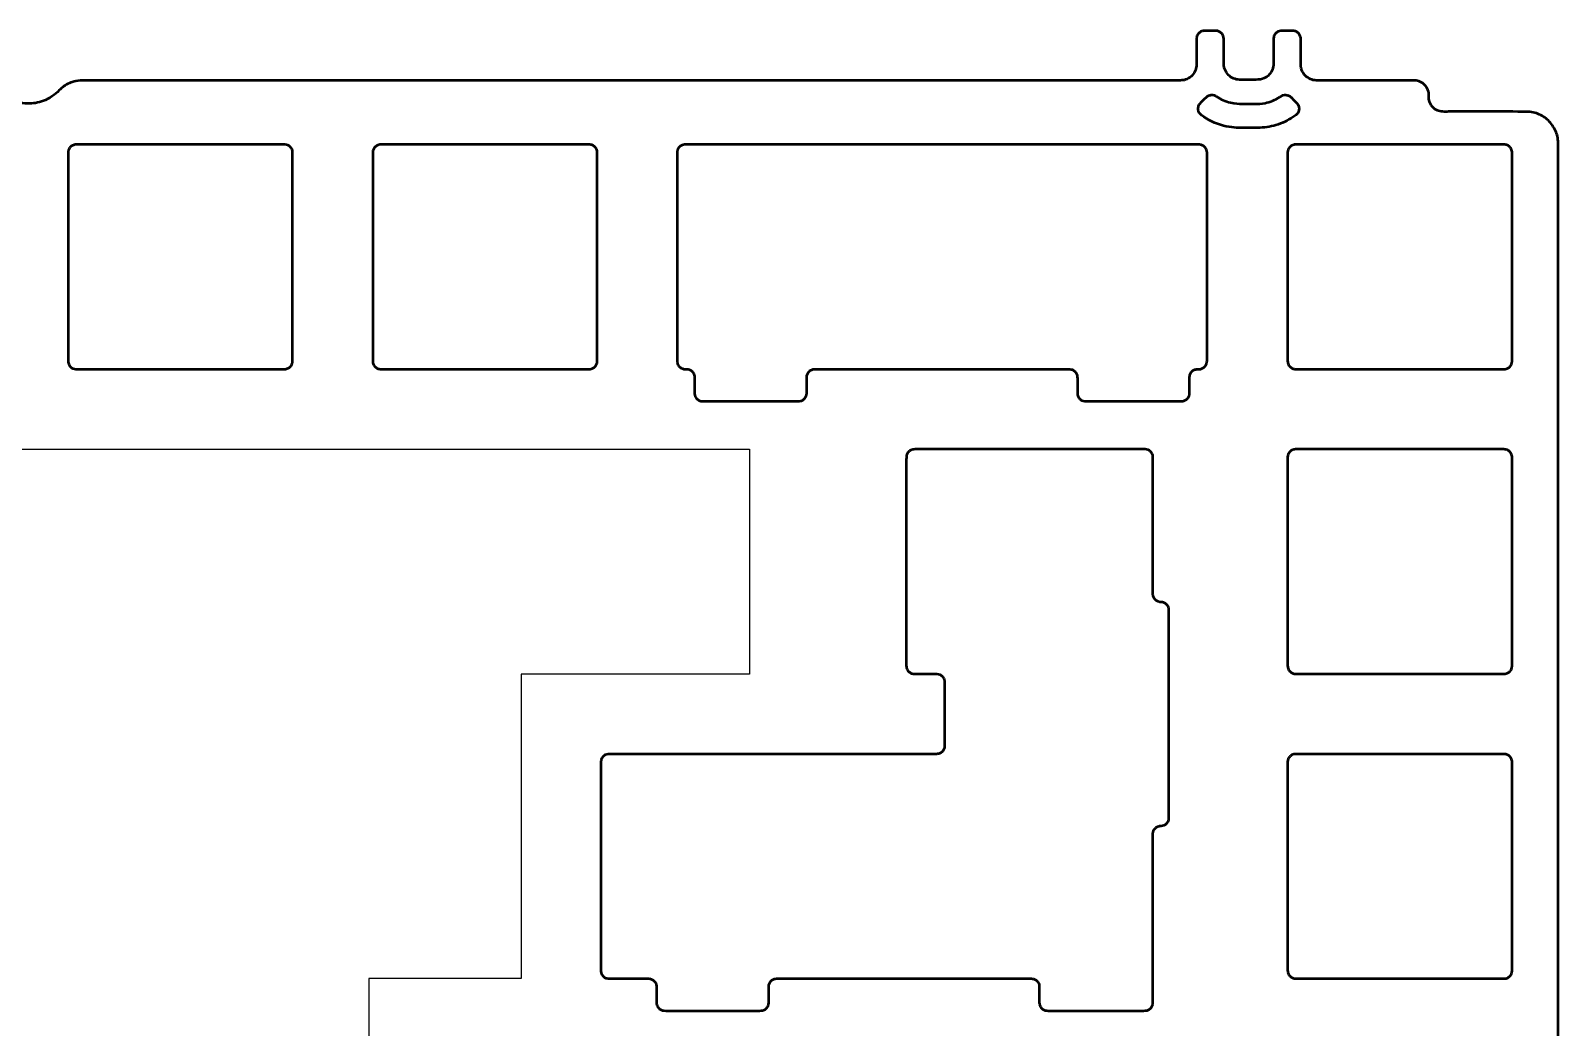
# Model space of a CAD drawing. Header units: millimetres. Extents: x 71 to 376, y 132 to 237.
# Drawn here: x 280.2 to 375.5, y 174.6 to 236.7 of the extents above; entities that cross this region are included whole.
import ezdxf

# ---------------------------------------------------------------- set-up
doc = ezdxf.new("R2010")
doc.units = ezdxf.units.MM
doc.header["$LTSCALE"] = 0.75
doc.linetypes.add('HIDDEN2', pattern=[4.7625, 3.175, -1.5875])
doc.layers.add('Hidden', color=7, linetype='HIDDEN2', lineweight=25)
doc.layers.add('Visible', color=7, linetype='Continuous', lineweight=50)

msp = doc.modelspace()

# ---------------------------------------------------------------- linework, layer by layer
for p, q in [((102.069, 210.619), (325.071, 210.619)), ((325.071, 210.619), (325.071, 196.591)), ((325.071, 196.591), (310.813, 196.591)), ((310.813, 196.591), (310.814, 177.619)), ((310.814, 177.619), (301.318, 177.619)), ((301.318, 177.619), (301.318, 158.612))]:
    msp.add_line(p, q)
at = {"layer": 'Hidden'}
msp.add_rational_spline([(353.595, 229.119), (353.595, 222.619), (353.595, 216.119), (353.595, 215.619), (353.095, 215.619), (353.052, 215.619), (353.008, 215.619), (352.508, 215.619), (352.508, 215.119), (352.508, 214.619), (352.508, 214.119), (352.508, 213.619), (352.008, 213.619), (349.008, 213.619), (346.008, 213.619), (345.508, 213.619), (345.508, 214.119), (345.508, 214.619), (345.508, 215.119), (345.508, 215.619), (345.008, 215.619), (337.07, 215.619), (329.132, 215.619), (328.632, 215.619), (328.632, 215.119), (328.632, 214.619), (328.632, 214.119), (328.632, 213.619), (328.132, 213.619), (325.132, 213.619), (322.132, 213.619), (321.632, 213.619), (321.632, 214.119), (321.632, 214.619), (321.632, 215.119), (321.632, 215.619), (321.132, 215.619)], [1, 1, 1, 0.707106781187, 1, 1, 1, 0.707106781186, 1, 1, 1, 0.707106781187, 1, 1, 1, 0.707106781186, 1, 1, 1, 0.707106781186, 1, 1, 1, 0.707106781187, 1, 1, 1, 0.707106781187, 1, 1, 1, 0.707106781186, 1, 1, 1, 0.707106781186, 1], degree=2, knots=[-17487.366454, -17487.366454, -17487.366454, -17474.366454, -17474.366454, -17473.581056, -17473.581056, -17473.494056, -17473.494056, -17472.708658, -17472.708658, -17471.708658, -17471.708658, -17470.92326, -17470.92326, -17464.92326, -17464.92326, -17464.137862, -17464.137862, -17463.137862, -17463.137862, -17462.352464, -17462.352464, -17446.476464, -17446.476464, -17445.691065, -17445.691065, -17444.691065, -17444.691065, -17443.905667, -17443.905667, -17437.905667, -17437.905667, -17437.120269, -17437.120269, -17436.120269, -17436.120269, -17435.334871, -17435.334871, -17435.334871], dxfattribs=at)
at = {"layer": 'Visible'}
for points, knots in [([(91.615, 234.663), (91.615, 234.372), (91.454, 234.022), (91.174, 233.833), (91, 233.716), (90.796, 233.663), (90.602, 233.663), (90.248, 233.663), (89.882, 233.663), (89.532, 233.663), (89.225, 233.663), (88.874, 233.824), (88.686, 234.104), (88.569, 234.278), (88.515, 234.482), (88.515, 234.677), (88.515, 235.179), (88.515, 235.696), (88.515, 236.199), (88.515, 236.375), (88.409, 236.573), (88.243, 236.658), (88.169, 236.696), (88.088, 236.713), (88.009, 236.713), (87.782, 236.713), (87.548, 236.713), (87.317, 236.713), (87.188, 236.713), (87.052, 236.656), (86.962, 236.566), (86.871, 236.476), (86.815, 236.34), (86.815, 236.21), (86.815, 235.681), (86.815, 235.15), (86.815, 234.639), (86.815, 234.328), (86.654, 233.978), (86.374, 233.79), (86.2, 233.672), (85.996, 233.619), (85.797, 233.619), (83.771, 233.619), (81.727, 233.619), (79.709, 233.619), (79.417, 233.619), (79.096, 233.468), (78.928, 233.209), (78.828, 233.055), (78.783, 232.877), (78.783, 232.715), (78.783, 232.669), (78.783, 232.62), (78.783, 232.575), (78.783, 232.305), (78.632, 231.984), (78.373, 231.816), (78.219, 231.716), (78.041, 231.671), (77.867, 231.671), (76.169, 231.671), (74.455, 231.671), (72.783, 231.671), (72.242, 231.671), (71.651, 231.446), (71.258, 231.012), (70.91, 230.627), (70.742, 230.113), (70.742, 229.622), (70.742, 199.665), (70.742, 169.659), (70.742, 139.707), (70.742, 139.153), (70.966, 138.562), (71.4, 138.17), (71.785, 137.822), (72.299, 137.653), (72.78, 137.653), (74.455, 137.653), (76.169, 137.653), (77.858, 137.653), (78.149, 137.653), (78.47, 137.502), (78.638, 137.243), (78.738, 137.089), (78.783, 136.911), (78.783, 136.748), (78.783, 136.675), (78.783, 136.597), (78.783, 136.525), (78.783, 136.253), (78.934, 135.932), (79.193, 135.764), (79.347, 135.664), (79.525, 135.619), (79.699, 135.619), (81.727, 135.619), (83.771, 135.619), (85.787, 135.619), (86.106, 135.619), (86.456, 135.458), (86.644, 135.178), (86.762, 135.004), (86.815, 134.8), (86.815, 134.604), (86.815, 134), (86.815, 133.382), (86.815, 132.777), (86.815, 132.601), (86.922, 132.403), (87.087, 132.318), (87.162, 132.28), (87.242, 132.263), (87.321, 132.263), (87.548, 132.263), (87.782, 132.263), (88.005, 132.263), (88.178, 132.263), (88.375, 132.37), (88.46, 132.535), (88.498, 132.61), (88.515, 132.69), (88.515, 132.77), (88.515, 133.28), (88.515, 133.796), (88.515, 134.293), (88.515, 134.604), (88.677, 134.954), (88.956, 135.142), (89.13, 135.26), (89.334, 135.313), (89.528, 135.313), (89.882, 135.313), (90.248, 135.313), (90.598, 135.313), (90.906, 135.313), (91.256, 135.152), (91.444, 134.872), (91.562, 134.698), (91.615, 134.494), (91.615, 134.299), (91.615, 133.796), (91.615, 133.28), (91.615, 132.776), (91.615, 132.601), (91.722, 132.403), (91.887, 132.318), (91.962, 132.28), (92.042, 132.263), (92.121, 132.263), (92.349, 132.263), (92.582, 132.263), (92.805, 132.263), (92.978, 132.263), (93.175, 132.37), (93.26, 132.535), (93.298, 132.61), (93.315, 132.69), (93.315, 132.77), (93.315, 133.382), (93.315, 134), (93.315, 134.598), (93.315, 134.91), (93.477, 135.26), (93.756, 135.448), (93.93, 135.565), (94.134, 135.619), (94.335, 135.619), (117.538, 135.619), (140.762, 135.619), (163.97, 135.619), (164.485, 135.619), (165.021, 135.835), (165.384, 136.189), (165.417, 136.222), (165.45, 136.256), (165.499, 136.311), (165.899, 136.762), (166.551, 137.087), (167.188, 137.132), (167.247, 137.136), (167.306, 137.138), (167.365, 137.138), (167.995, 137.138), (168.671, 136.866), (169.127, 136.419), (169.17, 136.378), (169.211, 136.335), (169.235, 136.307), (169.581, 135.917), (170.099, 135.66), (170.605, 135.624), (170.652, 135.621), (170.698, 135.619), (170.746, 135.619), (172.002, 135.619), (173.258, 135.619), (174.49, 135.619), (174.806, 135.619), (175.156, 135.458), (175.344, 135.178), (175.462, 135.004), (175.515, 134.8), (175.515, 134.604), (175.515, 134), (175.515, 133.382), (175.515, 132.777), (175.515, 132.601), (175.622, 132.403), (175.787, 132.318), (175.862, 132.28), (175.942, 132.263), (176.021, 132.263), (176.249, 132.263), (176.482, 132.263), (176.705, 132.263), (176.878, 132.263), (177.075, 132.37), (177.16, 132.535), (177.198, 132.61), (177.215, 132.69), (177.215, 132.77), (177.215, 133.28), (177.215, 133.796), (177.215, 134.293), (177.215, 134.604), (177.377, 134.954), (177.656, 135.142), (177.83, 135.26), (178.034, 135.313), (178.228, 135.313), (178.582, 135.313), (178.949, 135.313), (179.298, 135.313), (179.606, 135.313), (179.956, 135.152), (180.144, 134.872), (180.262, 134.698), (180.315, 134.494), (180.315, 134.299), (180.315, 133.796), (180.315, 133.28), (180.315, 132.776), (180.315, 132.601), (180.422, 132.403), (180.587, 132.318), (180.662, 132.28), (180.742, 132.263), (180.821, 132.263), (181.049, 132.263), (181.282, 132.263), (181.505, 132.263), (181.678, 132.263), (181.875, 132.37), (181.96, 132.535), (181.998, 132.61), (182.015, 132.69), (182.015, 132.77), (182.015, 133.382), (182.015, 134), (182.015, 134.598), (182.015, 134.91), (182.177, 135.26), (182.456, 135.448), (182.63, 135.565), (182.834, 135.619), (183.035, 135.619), (214.753, 135.619), (246.49, 135.619), (278.196, 135.619), (278.518, 135.619), (278.869, 135.458), (279.057, 135.178), (279.174, 135.004), (279.228, 134.8), (279.228, 134.604), (279.228, 134), (279.228, 133.382), (279.228, 132.777), (279.228, 132.601), (279.334, 132.403), (279.5, 132.318), (279.574, 132.28), (279.655, 132.263), (279.734, 132.263), (279.961, 132.263), (280.195, 132.263), (280.418, 132.263), (280.59, 132.263), (280.788, 132.37), (280.873, 132.535), (280.911, 132.61), (280.928, 132.69), (280.928, 132.77), (280.928, 133.28), (280.928, 133.796), (280.928, 134.293), (280.928, 134.604), (281.089, 134.954), (281.369, 135.142), (281.543, 135.26), (281.747, 135.313), (281.941, 135.313), (282.295, 135.313), (282.661, 135.313), (283.011, 135.313), (283.318, 135.313), (283.669, 135.152), (283.857, 134.872), (283.974, 134.698), (284.028, 134.494), (284.028, 134.299), (284.028, 133.796), (284.028, 133.28), (284.028, 132.776), (284.028, 132.601), (284.134, 132.403), (284.3, 132.318), (284.374, 132.28), (284.455, 132.263), (284.534, 132.263), (284.761, 132.263), (284.995, 132.263), (285.218, 132.263), (285.39, 132.263), (285.588, 132.37), (285.673, 132.535), (285.711, 132.61), (285.728, 132.69), (285.728, 132.77), (285.728, 133.382), (285.728, 134), (285.728, 134.598), (285.728, 134.91), (285.889, 135.26), (286.169, 135.448), (286.337, 135.562), (286.534, 135.615), (286.728, 135.619)], [481.217905, 481.217905, 481.217905, 481.217905, 482.18619, 482.18619, 482.18619, 482.788701, 482.788701, 482.788701, 483.888701, 483.888701, 483.888701, 484.856987, 484.856987, 484.856987, 485.459498, 485.459498, 485.459498, 487.009505, 487.009505, 487.009505, 487.551354, 487.551354, 487.551354, 487.794904, 487.794904, 487.794904, 488.494903, 488.494903, 488.494903, 488.887602, 488.887602, 488.887602, 489.280302, 489.280302, 489.280302, 490.874894, 490.874894, 490.874894, 491.843179, 491.843179, 491.843179, 492.445692, 492.445692, 492.445692, 498.577952, 498.577952, 498.577952, 499.464149, 499.464149, 499.464149, 499.991669, 499.991669, 499.991669, 500.140116, 500.140116, 500.140116, 501.026314, 501.026314, 501.026314, 501.553833, 501.553833, 501.553833, 506.695213, 506.695213, 506.695213, 508.361295, 508.361295, 508.361295, 509.836806, 509.836806, 509.836806, 599.854213, 599.854213, 599.854213, 601.520294, 601.520294, 601.520294, 602.995805, 602.995805, 602.995805, 608.137186, 608.137186, 608.137186, 609.023384, 609.023384, 609.023384, 609.550903, 609.550903, 609.550903, 609.785048, 609.785048, 609.785048, 610.671246, 610.671246, 610.671246, 611.198765, 611.198765, 611.198765, 617.331027, 617.331027, 617.331027, 618.299313, 618.299313, 618.299313, 618.901824, 618.901824, 618.901824, 620.757645, 620.757645, 620.757645, 621.299494, 621.299494, 621.299494, 621.543043, 621.543043, 621.543043, 622.243043, 622.243043, 622.243043, 622.784893, 622.784893, 622.784893, 623.028441, 623.028441, 623.028441, 624.578433, 624.578433, 624.578433, 625.546719, 625.546719, 625.546719, 626.14923, 626.14923, 626.14923, 627.24923, 627.24923, 627.24923, 628.217515, 628.217515, 628.217515, 628.820026, 628.820026, 628.820026, 630.370018, 630.370018, 630.370018, 630.911868, 630.911868, 630.911868, 631.155416, 631.155416, 631.155416, 631.855416, 631.855416, 631.855416, 632.397266, 632.397266, 632.397266, 632.640814, 632.640814, 632.640814, 634.496637, 634.496637, 634.496637, 635.464922, 635.464922, 635.464922, 636.067433, 636.067433, 636.067433, 705.737378, 705.737378, 705.737378, 707.28292, 707.28292, 707.28292, 707.426802, 707.426802, 707.426802, 708.601413, 708.601413, 708.601413, 708.710764, 708.710764, 708.710764, 709.885375, 709.885375, 709.885375, 709.994726, 709.994726, 709.994726, 711.540268, 711.540268, 711.540268, 711.684149, 711.684149, 711.684149, 715.454275, 715.454275, 715.454275, 716.42256, 716.42256, 716.42256, 717.025071, 717.025071, 717.025071, 718.880892, 718.880892, 718.880892, 719.422742, 719.422742, 719.422742, 719.666291, 719.666291, 719.666291, 720.366291, 720.366291, 720.366291, 720.90814, 720.90814, 720.90814, 721.151689, 721.151689, 721.151689, 722.701681, 722.701681, 722.701681, 723.669966, 723.669966, 723.669966, 724.272477, 724.272477, 724.272477, 725.372477, 725.372477, 725.372477, 726.340763, 726.340763, 726.340763, 726.943273, 726.943273, 726.943273, 728.493266, 728.493266, 728.493266, 729.035115, 729.035115, 729.035115, 729.278664, 729.278664, 729.278664, 729.978664, 729.978664, 729.978664, 730.520513, 730.520513, 730.520513, 730.764062, 730.764062, 730.764062, 732.619884, 732.619884, 732.619884, 733.58817, 733.58817, 733.58817, 734.190681, 734.190681, 734.190681, 829.403395, 829.403395, 829.403395, 830.37168, 830.37168, 830.37168, 830.974191, 830.974191, 830.974191, 832.830012, 832.830012, 832.830012, 833.371862, 833.371862, 833.371862, 833.615411, 833.615411, 833.615411, 834.315411, 834.315411, 834.315411, 834.85726, 834.85726, 834.85726, 835.100809, 835.100809, 835.100809, 836.650801, 836.650801, 836.650801, 837.619086, 837.619086, 837.619086, 838.221597, 838.221597, 838.221597, 839.321597, 839.321597, 839.321597, 840.289883, 840.289883, 840.289883, 840.892393, 840.892393, 840.892393, 842.442386, 842.442386, 842.442386, 842.984235, 842.984235, 842.984235, 843.227784, 843.227784, 843.227784, 843.927784, 843.927784, 843.927784, 844.469633, 844.469633, 844.469633, 844.713182, 844.713182, 844.713182, 846.569004, 846.569004, 846.569004, 847.537294, 847.537294, 847.537294, 848.120256, 848.120256, 848.120256, 848.120256]), ([(354.641, 132.763), (354.641, 133.212), (354.641, 133.66), (354.641, 134.336), (354.641, 134.406), (354.681, 134.622), (354.728, 134.74), (354.865, 134.957), (354.956, 135.053), (355.17, 135.205), (355.292, 135.26), (355.53, 135.313), (355.614, 135.313), (356.506, 135.313), (356.646, 135.318), (356.91, 135.306), (357.032, 135.278), (357.264, 135.175), (357.37, 135.101), (357.552, 134.913), (357.624, 134.801), (357.755, 134.467), (357.741, 134.439), (357.741, 132.871), (357.738, 132.801), (357.746, 132.67), (357.761, 132.609), (357.814, 132.494), (357.853, 132.442), (357.948, 132.352), (358.005, 132.317), (358.151, 132.263), (358.221, 132.263), (358.494, 132.263), (358.676, 132.263), (358.954, 132.263), (358.996, 132.263), (359.112, 132.289), (359.17, 132.314), (359.277, 132.387), (359.323, 132.434), (359.395, 132.544), (359.42, 132.606), (359.441, 132.717), (359.441, 132.752), (359.441, 133.438), (359.441, 133.906), (359.441, 134.638), (359.441, 134.695), (359.471, 134.894), (359.513, 135.013), (359.642, 135.234), (359.729, 135.333), (359.937, 135.493), (360.057, 135.552), (360.311, 135.619), (360.41, 135.619), (361.239, 135.619), (361.461, 135.619), (363.27, 135.619), (364.857, 135.619), (366.558, 135.619), (366.657, 135.619), (366.89, 135.687), (366.993, 135.74), (367.176, 135.884), (367.255, 135.975), (367.371, 136.182), (367.408, 136.297), (367.437, 136.544), (367.425, 136.684), (367.433, 136.897), (367.457, 137.007), (367.547, 137.216), (367.613, 137.313), (367.781, 137.478), (367.881, 137.544), (368.154, 137.653), (368.289, 137.653), (368.828, 137.653), (369.253, 137.653), (370.799, 137.653), (371.919, 137.653), (373.542, 137.653), (373.666, 137.653), (374.076, 137.721), (374.314, 137.808), (374.753, 138.072), (374.949, 138.248), (375.263, 138.669), (375.377, 138.911), (375.513, 139.454), (375.502, 139.482), (375.502, 141.72), (375.502, 142.31), (375.502, 146.649), (375.502, 150.399), (375.502, 159.149), (375.502, 164.149), (375.502, 189.148), (375.502, 209.148), (375.502, 229.705), (375.502, 229.809), (375.448, 230.194), (375.367, 230.433), (375.117, 230.878), (374.946, 231.078), (374.534, 231.404), (374.296, 231.525), (373.777, 231.671), (373.566, 231.671), (371.34, 231.671), (370.001, 231.671), (368.537, 231.671), (368.411, 231.666), (368.173, 231.677), (368.064, 231.703), (367.856, 231.796), (367.76, 231.863), (367.597, 232.032), (367.532, 232.134), (367.428, 232.402), (367.428, 232.533), (367.428, 232.756), (367.428, 232.886), (367.327, 233.15), (367.265, 233.248), (367.104, 233.42), (367.006, 233.491), (366.788, 233.589), (366.671, 233.615), (366.318, 233.625), (366.084, 233.619), (365.609, 233.619), (365.368, 233.619), (363.695, 233.619), (362.263, 233.619), (360.689, 233.619), (360.548, 233.615), (360.283, 233.624), (360.161, 233.651), (359.929, 233.75), (359.822, 233.823), (359.638, 234.009), (359.564, 234.12), (359.441, 234.424), (359.441, 234.576), (359.441, 235.301), (359.441, 235.75), (359.441, 236.233), (359.441, 236.3), (359.39, 236.442), (359.357, 236.498), (359.27, 236.595), (359.216, 236.635), (359.096, 236.692), (359.032, 236.709), (358.781, 236.721), (358.597, 236.713), (358.343, 236.713), (358.274, 236.716), (358.143, 236.707), (358.082, 236.691), (357.968, 236.636), (357.915, 236.598), (357.827, 236.501), (357.793, 236.444), (357.741, 236.3), (357.741, 236.232), (357.741, 235.736), (357.741, 235.36), (357.741, 234.652), (357.741, 234.618), (357.726, 234.45), (357.692, 234.329), (357.579, 234.101), (357.499, 233.998), (357.302, 233.825), (357.187, 233.758), (356.905, 233.663), (356.779, 233.663), (355.902, 233.663), (355.76, 233.66), (355.494, 233.666), (355.372, 233.692), (355.139, 233.788), (355.031, 233.86), (354.844, 234.044), (354.769, 234.156), (354.641, 234.463), (354.641, 234.619), (354.641, 235.221), (354.641, 235.612), (354.641, 236.076), (354.642, 236.147), (354.64, 236.281), (354.628, 236.342), (354.581, 236.459), (354.546, 236.513), (354.455, 236.608), (354.399, 236.646), (354.277, 236.698), (354.212, 236.712), (353.948, 236.715), (353.751, 236.713), (353.431, 236.713), (353.4, 236.713), (353.295, 236.695), (353.233, 236.672), (353.123, 236.604), (353.075, 236.559), (352.999, 236.455), (352.971, 236.395), (352.941, 236.273), (352.941, 236.227), (352.941, 235.633), (352.941, 235.231), (352.941, 234.597), (352.941, 234.528), (352.902, 234.315), (352.856, 234.197), (352.72, 233.979), (352.63, 233.883), (352.417, 233.729), (352.295, 233.674), (352.055, 233.619), (351.968, 233.619), (350.417, 233.619), (349.587, 233.619), (347.045, 233.619), (345.332, 233.619), (325.349, 233.619), (307.078, 233.619), (287.603, 233.619), (286.399, 233.619), (284.835, 233.619), (284.477, 233.619), (283.38, 233.619), (283.131, 233.619), (282.578, 233.435), (282.351, 233.306), (281.928, 232.944), (281.721, 232.679), (280.956, 232.298), (280.618, 232.205), (279.922, 232.153), (279.57, 232.195), (278.906, 232.413), (278.6, 232.584), (278.112, 232.999), (278.02, 233.14), (277.544, 233.445), (277.298, 233.541), (276.865, 233.619), (276.73, 233.619), (275.188, 233.619), (274.107, 233.619), (272.76, 233.619), (272.494, 233.619), (271.695, 233.619), (271.588, 233.619), (271.325, 233.694), (271.207, 233.755), (271.002, 233.919), (270.917, 234.019), (270.793, 234.242), (270.753, 234.362), (270.728, 234.552), (270.728, 234.603), (270.728, 235.321), (270.728, 235.756), (270.728, 236.232), (270.728, 236.296), (270.679, 236.437), (270.646, 236.495), (270.559, 236.593), (270.507, 236.633), (270.393, 236.689), (270.333, 236.706), (270.249, 236.713), (270.233, 236.713), (269.955, 236.713), (269.845, 236.713), (269.508, 236.713), (269.44, 236.713), (269.296, 236.661), (269.239, 236.626), (269.142, 236.538), (269.104, 236.485), (269.049, 236.37), (269.033, 236.31), (269.024, 236.179), (269.028, 236.11), (269.028, 235.784), (269.028, 235.527), (269.028, 235.018), (269.054, 234.763), (268.997, 234.383), (268.952, 234.258), (268.815, 234.032), (268.725, 233.934), (268.517, 233.781), (268.401, 233.726), (268.155, 233.663), (268.058, 233.663), (267.616, 233.663), (267.332, 233.663), (266.89, 233.663), (266.762, 233.663), (266.48, 233.759), (266.365, 233.826), (266.169, 233.999), (266.089, 234.103), (265.976, 234.33), (265.943, 234.452), (265.928, 234.619), (265.928, 234.652), (265.928, 235.362), (265.928, 235.737), (265.928, 236.223), (265.928, 236.253), (265.911, 236.358), (265.887, 236.42), (265.818, 236.532), (265.772, 236.581), (265.668, 236.656), (265.61, 236.683), (265.489, 236.713), (265.442, 236.713), (264.708, 236.713), (264.64, 236.713), (264.497, 236.661), (264.441, 236.627), (264.344, 236.54), (264.304, 236.487), (264.248, 236.369), (264.232, 236.305), (264.225, 236.175), (264.228, 236.11), (264.228, 235.8), (264.228, 235.555), (264.228, 235.062), (264.24, 234.812), (264.219, 234.431), (264.186, 234.302), (264.07, 234.064), (263.989, 233.957), (263.793, 233.784), (263.682, 233.719), (263.4, 233.619), (263.267, 233.619), (247.8, 233.619), (232.403, 233.619), (209.911, 233.619), (202.815, 233.619), (193.276, 233.619), (190.833, 233.619), (187.244, 233.619), (186.098, 233.619), (184.334, 233.619), (183.715, 233.619), (182.976, 233.619), (182.841, 233.619), (182.553, 233.722), (182.438, 233.791), (182.245, 233.968), (182.168, 234.073), (182.059, 234.302), (182.027, 234.423), (182.008, 234.685), (182.015, 234.823), (182.015, 235.263), (182.015, 235.566), (182.015, 235.999), (182.025, 236.131), (182.006, 236.327), (181.987, 236.391), (181.925, 236.507), (181.882, 236.559), (181.781, 236.641), (181.725, 236.671), (181.591, 236.713), (181.533, 236.713), (181.274, 236.713), (181.07, 236.713), (180.796, 236.713), (180.729, 236.713), (180.585, 236.662), (180.528, 236.627), (180.431, 236.539), (180.392, 236.487), (180.337, 236.372), (180.321, 236.312), (180.311, 236.181), (180.315, 236.112), (180.315, 235.785), (180.315, 235.528), (180.315, 235.018), (180.341, 234.764), (180.285, 234.384), (180.239, 234.259), (180.103, 234.033), (180.013, 233.935), (179.805, 233.782), (179.69, 233.727), (179.443, 233.663), (179.346, 233.663), (178.925, 233.663), (178.661, 233.663), (178.176, 233.663), (178.045, 233.663), (177.759, 233.763), (177.644, 233.831), (177.45, 234.006), (177.372, 234.11), (177.261, 234.339), (177.228, 234.46), (177.207, 234.721), (177.215, 234.859), (177.215, 235.205), (177.215, 235.414), (177.215, 235.843), (177.24, 236.074), (177.2, 236.35), (177.178, 236.413), (177.11, 236.526), (177.066, 236.575), (176.962, 236.652), (176.904, 236.68), (176.78, 236.713), (176.731, 236.713), (176.429, 236.713), (176.204, 236.727), (175.914, 236.707), (175.849, 236.689), (175.733, 236.63), (175.682, 236.591), (175.596, 236.493), (175.562, 236.435), (175.515, 236.294), (175.515, 236.231), (175.515, 235.717), (175.515, 235.251), (175.515, 234.579), (175.515, 234.441), (175.408, 234.149), (175.338, 234.035), (175.16, 233.844), (175.055, 233.767), (174.825, 233.66), (174.703, 233.629), (174.441, 233.612), (174.302, 233.619), (173.268, 233.619), (172.372, 233.619), (169.29, 233.619), (169.217, 233.636), (168.633, 233.462), (168.401, 233.34), (167.94, 232.969), (167.778, 232.733), (167.052, 232.334), (166.717, 232.228), (166.025, 232.149), (165.674, 232.178), (165.003, 232.367), (164.689, 232.527), (164.15, 232.949), (164.075, 233.089), (163.605, 233.414), (163.362, 233.519), (162.897, 233.619), (162.735, 233.619), (149.836, 233.619), (137.335, 233.619), (118.583, 233.619), (112.332, 233.619), (102.956, 233.619), (99.831, 233.619), (95.924, 233.619), (95.143, 233.619), (94.273, 233.619), (94.124, 233.619), (93.824, 233.738), (93.712, 233.811), (93.525, 233.993), (93.451, 234.1), (93.349, 234.332), (93.321, 234.454), (93.31, 234.718), (93.315, 234.858), (93.315, 235.359), (93.315, 235.72), (93.315, 236.228), (93.315, 236.279), (93.281, 236.407), (93.251, 236.466), (93.171, 236.57), (93.121, 236.613), (93.01, 236.677), (92.951, 236.698), (92.852, 236.713), (92.824, 236.713), (92.098, 236.713), (92.042, 236.713), (91.909, 236.673), (91.85, 236.642), (91.748, 236.559), (91.707, 236.508), (91.646, 236.396), (91.627, 236.336), (91.615, 236.243), (91.615, 236.22), (91.615, 235.603), (91.615, 235.133), (91.615, 234.663)], [-4645.470851, -4645.470851, -4645.470851, -4645.470851, -3957.104889, -3957.104889, -3607.677047, -3607.677047, -3135.998335, -3135.998335, -2646.353665, -2646.353665, -2150.646032, -2150.646032, -1733.72774, -1733.72774, -1656.078599, -1656.078599, -1587.235009, -1587.235009, -1515.824737, -1515.824737, -1442.414776, -1442.414776, -1316.933324, -1316.933324, -1311.127143, -1311.127143, -1305.919497, -1305.919497, -1300.517393, -1300.517393, -1294.973634, -1294.973634, -1287.459231, -1287.459231, -1272.399313, -1272.399313, -1264.449535, -1264.449535, -1255.356833, -1255.356833, -1245.915369, -1245.915369, -1236.393829, -1236.393829, -1229.713339, -1229.713339, -1215.442324, -1215.442324, -1207.376869, -1207.376869, -1194.02581, -1194.02581, -1180.169479, -1180.169479, -1166.087372, -1166.087372, -1152.233221, -1152.233221, -1147.169453, -1147.169453, -1110.976544, -1110.976544, -1108.371863, -1108.371863, -1106.057659, -1106.057659, -1103.653345, -1103.653345, -1101.246579, -1101.246579, -1098.612588, -1098.612588, -1095.720496, -1095.720496, -1092.720682, -1092.720682, -1089.633926, -1089.633926, -1085.120007, -1085.120007, -1068.26482, -1068.26482, -1023.805283, -1023.805283, -1003.912817, -1003.912817, -973.51825, -973.51825, -941.970756, -941.970756, -909.954344, -909.954344, -874.176929, -874.176929, -861.386988, -861.386988, -780.030823, -780.030823, -671.555998, -671.555998, -237.65697, -237.65697, -225.570594, -225.570594, -203.652562, -203.652562, -180.906883, -180.906883, -157.756506, -157.756506, -133.706607, -133.706607, -97.463213, -97.463213, -94.055252, -94.055252, -91.028611, -91.028611, -87.889098, -87.889098, -84.662496, -84.662496, -80.099, -80.099, -79.098926, -79.098926, -78.408158, -78.408158, -77.689861, -77.689861, -76.977971, -76.977971, -75.575945, -75.575945, -74.133983, -74.133983, -65.556158, -65.556158, -64.711403, -64.711403, -63.968659, -63.968659, -63.198258, -63.198258, -62.40531, -62.40531, -61.237059, -61.237059, -59.327335, -59.327335, -59.188625, -59.188625, -59.087093, -59.087093, -58.98154, -58.98154, -58.876659, -58.876659, -58.58364, -58.58364, -58.474172, -58.474172, -58.375344, -58.375344, -58.27282, -58.27282, -58.167719, -58.167719, -58.029516, -58.029516, -57.594326, -57.594326, -57.210553, -57.210553, -56.133316, -56.133316, -55.015704, -55.015704, -53.87211, -53.87211, -52.450794, -52.450794, -52.17595, -52.17595, -51.936213, -51.936213, -51.687559, -51.687559, -51.428914, -51.428914, -51.043394, -51.043394, -50.32399, -50.32399, -50.192689, -50.192689, -50.07907, -50.07907, -49.961231, -49.961231, -49.838672, -49.838672, -49.717438, -49.717438, -49.354278, -49.354278, -49.130441, -49.130441, -48.774273, -48.774273, -48.422172, -48.422172, -48.066314, -48.066314, -47.737656, -47.737656, -47.05219, -47.05219, -46.655174, -46.655174, -46.105035, -46.105035, -45.533963, -45.533963, -44.955503, -44.955503, -44.457413, -44.457413, -43.884961, -43.884961, -42.703122, -42.703122, -30.096849, -30.096849, -29.265739, -29.265739, -29.018174, -29.018174, -28.509419, -28.509419, -28.101734, -28.101734, -27.633628, -27.633628, -27.314556, -27.314556, -26.991126, -26.991126, -26.671142, -26.671142, -26.40147, -26.40147, -26.169685, -26.169685, -26.011038, -26.011038, -25.638785, -25.638785, -25.547175, -25.547175, -25.363483, -25.363483, -25.190173, -25.190173, -25.019988, -25.019988, -24.85599, -24.85599, -24.76886, -24.76886, -24.635515, -24.635515, -24.622866, -24.622866, -24.61281, -24.61281, -24.602986, -24.602986, -24.593518, -24.593518, -24.59028, -24.59028, -24.588156, -24.588156, -24.583791, -24.583791, -24.580487, -24.580487, -24.577265, -24.577265, -24.574159, -24.574159, -24.570716, -24.570716, -24.55789, -24.55789, -24.545318, -24.545318, -24.538719, -24.538719, -24.532149, -24.532149, -24.525824, -24.525824, -24.519469, -24.519469, -24.508046, -24.508046, -24.501721, -24.501721, -24.496661, -24.496661, -24.491717, -24.491717, -24.486951, -24.486951, -24.485286, -24.485286, -24.483412, -24.483412, -24.482867, -24.482867, -24.481972, -24.481972, -24.481081, -24.481081, -24.480223, -24.480223, -24.479397, -24.479397, -24.473032, -24.473032, -24.468348, -24.468348, -24.463568, -24.463568, -24.458882, -24.458882, -24.454118, -24.454118, -24.436392, -24.436392, -24.418322, -24.418322, -24.408738, -24.408738, -24.399099, -24.399099, -24.389827, -24.389827, -24.37736, -24.37736, -21.666413, -21.666413, -20.417068, -20.417068, -19.986849, -19.986849, -19.785184, -19.785184, -19.676142, -19.676142, -19.655084, -19.655084, -19.639058, -19.639058, -19.623425, -19.623425, -19.608356, -19.608356, -19.591667, -19.591667, -19.555071, -19.555071, -19.539211, -19.539211, -19.531211, -19.531211, -19.523202, -19.523202, -19.515495, -19.515495, -19.506281, -19.506281, -19.471686, -19.471686, -19.459911, -19.459911, -19.450883, -19.450883, -19.442073, -19.442073, -19.433581, -19.433581, -19.424192, -19.424192, -19.38904, -19.38904, -19.35472, -19.35472, -19.336682, -19.336682, -19.318726, -19.318726, -19.301439, -19.301439, -19.283991, -19.283991, -19.254687, -19.254687, -19.230126, -19.230126, -19.21102, -19.21102, -19.192368, -19.192368, -19.174389, -19.174389, -19.15457, -19.15457, -19.124438, -19.124438, -19.092558, -19.092558, -19.082643, -19.082643, -19.072767, -19.072767, -19.06326, -19.06326, -19.053525, -19.053525, -19.02497, -19.02497, -19.016536, -19.016536, -19.008405, -19.008405, -18.999967, -18.999967, -18.989594, -18.989594, -18.89085, -18.89085, -18.84715, -18.84715, -18.814696, -18.814696, -18.783064, -18.783064, -18.752571, -18.752571, -18.718621, -18.718621, -18.498998, -18.498998, -17.963367, -17.963367, -17.564326, -17.564326, -17.054975, -17.054975, -16.686399, -16.686399, -16.317226, -16.317226, -15.94753, -15.94753, -15.591713, -15.591713, -15.290071, -15.290071, -15.044738, -15.044738, -7.334717, -7.334717, -3.479707, -3.479707, -1.552201, -1.552201, -1.070325, -1.070325, -1.015361, -1.015361, -0.977225, -0.977225, -0.940144, -0.940144, -0.904394, -0.904394, -0.863958, -0.863958, -0.760122, -0.760122, -0.717496, -0.717496, -0.674865, -0.674865, -0.632936, -0.632936, -0.592535, -0.592535, -0.56875, -0.56875, -0.463862, -0.463862, -0.368646, -0.368646, -0.275252, -0.275252, -0.185247, -0.185247, -0.141017, -0.141017, 0, 0, 0, 0]), ([(356.741, 230.663), (356.416, 230.663), (356.092, 230.663), (355.517, 230.663), (355.119, 230.663), (354.12, 230.928), (353.656, 231.153), (353.205, 231.489), (353.164, 231.521), (353.082, 231.661), (353.06, 231.722), (353.041, 231.851), (353.044, 231.917), (353.076, 232.044), (353.104, 232.103), (353.165, 232.186), (353.185, 232.207), (353.562, 232.584), (353.603, 232.625), (353.73, 232.691), (353.795, 232.71), (353.922, 232.721), (353.982, 232.715), (354.095, 232.683), (354.146, 232.658), (354.193, 232.625)], [-0.7681995, -0.7681995, -0.7681995, -0.7681995, -0.5198024, -0.5198024, -0.3283114, -0.3283114, -0.1407764, -0.1407764, -0.1221529, -0.1221529, -0.1099531, -0.1099531, -0.0975486, -0.0975486, -0.0852556, -0.0852556, -0.0780612, -0.0780612, -0.0551974, -0.0551974, -0.0351327, -0.0351327, -0.017006, -0.017006, 0, 0, 0, 0]), ([(354.193, 232.625), (354.452, 232.441), (354.745, 232.307), (355.343, 232.163), (355.57, 232.163), (356.038, 232.163), (356.291, 232.163), (356.799, 232.163), (356.98, 232.163), (357.539, 232.271), (357.848, 232.397), (358.202, 232.632), (358.248, 232.669), (358.389, 232.714), (358.454, 232.721), (358.585, 232.711), (358.65, 232.692), (358.778, 232.626), (358.82, 232.584), (359.206, 232.198), (359.262, 232.142), (359.324, 231.989), (359.337, 231.925), (359.337, 231.795), (359.324, 231.73), (359.274, 231.609), (359.238, 231.554), (359.122, 231.437), (359.036, 231.385), (358.626, 231.113), (358.269, 230.945), (357.52, 230.72), (357.131, 230.663), (356.741, 230.663)], [-0.4107668, -0.4107668, -0.4107668, -0.4107668, -0.402821, -0.402821, -0.3953966, -0.3953966, -0.3866056, -0.3866056, -0.377794, -0.377794, -0.3656273, -0.3656273, -0.3621275, -0.3621275, -0.3594563, -0.3594563, -0.3566777, -0.3566777, -0.3534543, -0.3534543, -0.3231655, -0.3231655, -0.3038206, -0.3038206, -0.2841308, -0.2841308, -0.2646384, -0.2646384, -0.234814, -0.234814, -0.1171615, -0.1171615, 0, 0, 0, 0]), ([(283.065, 229.619), (283.027, 229.619), (282.989, 229.615), (282.913, 229.597), (282.874, 229.583), (282.78, 229.535), (282.729, 229.495), (282.643, 229.396), (282.611, 229.337), (282.565, 229.199), (282.565, 229.137), (282.565, 228.757), (282.565, 228.47), (282.565, 227.61), (282.565, 227.036), (282.565, 225.315), (282.565, 224.168), (282.565, 220.726), (282.565, 218.431), (282.565, 216.098), (282.565, 216.023), (282.626, 215.872), (282.662, 215.816), (282.754, 215.723), (282.807, 215.686), (282.923, 215.636), (282.984, 215.622), (283.117, 215.617), (283.187, 215.619), (287.527, 215.619), (291.796, 215.619), (296.065, 215.619)], [0, 0, 0, 0, 0.011401, 0.011401, 0.023595, 0.023595, 0.043021, 0.043021, 0.062878, 0.062878, 0.086798, 0.086798, 0.160163, 0.160163, 0.306891, 0.306891, 0.600349, 0.600349, 1.187263, 1.187263, 1.197162, 1.197162, 1.203958, 1.203958, 1.210563, 1.210563, 1.216931, 1.216931, 1.224153, 1.224153, 1.66238, 1.66238, 1.66238, 1.66238]), ([(296.065, 215.619), (296.103, 215.619), (296.141, 215.623), (296.218, 215.641), (296.256, 215.655), (296.35, 215.703), (296.401, 215.743), (296.487, 215.842), (296.52, 215.901), (296.565, 216.039), (296.565, 216.101), (296.565, 216.481), (296.565, 216.768), (296.565, 217.628), (296.565, 218.202), (296.565, 219.923), (296.565, 221.07), (296.565, 224.512), (296.565, 226.807), (296.565, 229.14), (296.565, 229.215), (296.505, 229.366), (296.468, 229.422), (296.377, 229.515), (296.323, 229.552), (296.207, 229.602), (296.146, 229.616), (296.014, 229.621), (295.943, 229.619), (291.604, 229.619), (287.334, 229.619), (283.065, 229.619)], [0, 0, 0, 0, 0.011401, 0.011401, 0.023595, 0.023595, 0.043021, 0.043021, 0.062878, 0.062878, 0.086798, 0.086798, 0.160163, 0.160163, 0.306891, 0.306891, 0.600349, 0.600349, 1.187263, 1.187263, 1.197162, 1.197162, 1.203958, 1.203958, 1.210563, 1.210563, 1.216931, 1.216931, 1.224153, 1.224153, 1.66238, 1.66238, 1.66238, 1.66238]), ([(315.565, 229.119), (315.565, 229.157), (315.561, 229.195), (315.543, 229.271), (315.529, 229.31), (315.481, 229.404), (315.441, 229.455), (315.342, 229.541), (315.284, 229.574), (315.145, 229.619), (315.084, 229.619), (314.703, 229.619), (314.416, 229.619), (313.556, 229.619), (312.982, 229.619), (311.261, 229.619), (310.114, 229.619), (306.672, 229.619), (304.377, 229.619), (302.044, 229.619), (301.969, 229.619), (301.818, 229.558), (301.762, 229.522), (301.669, 229.43), (301.632, 229.377), (301.582, 229.261), (301.568, 229.2), (301.563, 229.068), (301.565, 228.997), (301.565, 224.657), (301.565, 220.388), (301.565, 216.119)], [0, 0, 0, 0, 0.011401, 0.011401, 0.023595, 0.023595, 0.043021, 0.043021, 0.062878, 0.062878, 0.086798, 0.086798, 0.160163, 0.160163, 0.306891, 0.306891, 0.600349, 0.600349, 1.187263, 1.187263, 1.197162, 1.197162, 1.203958, 1.203958, 1.210563, 1.210563, 1.216931, 1.216931, 1.224153, 1.224153, 1.66238, 1.66238, 1.66238, 1.66238]), ([(301.565, 216.119), (301.565, 216.081), (301.57, 216.043), (301.587, 215.966), (301.601, 215.928), (301.649, 215.834), (301.689, 215.783), (301.789, 215.697), (301.847, 215.664), (301.985, 215.619), (302.047, 215.619), (302.427, 215.619), (302.714, 215.619), (303.574, 215.619), (304.148, 215.619), (305.869, 215.619), (307.016, 215.619), (310.459, 215.619), (312.753, 215.619), (315.087, 215.619), (315.162, 215.619), (315.313, 215.679), (315.369, 215.716), (315.462, 215.808), (315.498, 215.861), (315.549, 215.977), (315.562, 216.038), (315.567, 216.17), (315.565, 216.241), (315.565, 220.58), (315.565, 224.85), (315.565, 229.119)], [0, 0, 0, 0, 0.011401, 0.011401, 0.023595, 0.023595, 0.043021, 0.043021, 0.062878, 0.062878, 0.086798, 0.086798, 0.160163, 0.160163, 0.306891, 0.306891, 0.600349, 0.600349, 1.187263, 1.187263, 1.197162, 1.197162, 1.203958, 1.203958, 1.210563, 1.210563, 1.216931, 1.216931, 1.224153, 1.224153, 1.66238, 1.66238, 1.66238, 1.66238]), ([(353.595, 229.119), (353.595, 229.175), (353.586, 229.231), (353.547, 229.341), (353.517, 229.395), (353.435, 229.492), (353.383, 229.533), (353.265, 229.594), (353.201, 229.612), (352.889, 229.637), (352.643, 229.619), (351.902, 229.619), (351.407, 229.619), (349.923, 229.619), (348.933, 229.619), (345.965, 229.619), (343.986, 229.619), (338.05, 229.619), (334.092, 229.619), (328.155, 229.619), (326.176, 229.619), (323.455, 229.619), (322.713, 229.619), (321.809, 229.619), (321.646, 229.619), (321.328, 229.619), (321.171, 229.627), (320.949, 229.614), (320.885, 229.597), (320.766, 229.539), (320.713, 229.498), (320.627, 229.4), (320.594, 229.344), (320.545, 229.204), (320.545, 229.138), (320.545, 226.792), (320.545, 224.483), (320.545, 221.019), (320.545, 219.865), (320.545, 218.133), (320.545, 217.556), (320.545, 216.821), (320.545, 216.665), (320.545, 216.103), (320.545, 216.051), (320.581, 215.922), (320.611, 215.862), (320.692, 215.759), (320.742, 215.716), (320.849, 215.655), (320.905, 215.635), (321.004, 215.619), (321.035, 215.619), (321.132, 215.619)], [0, 0, 0, 0, 0.016847, 0.016847, 0.035087, 0.035087, 0.054972, 0.054972, 0.074796, 0.074796, 0.14863, 0.14863, 0.297047, 0.297047, 0.593879, 0.593879, 1.187544, 1.187544, 2.374874, 2.374874, 2.968539, 2.968539, 3.191163, 3.191163, 3.239862, 3.239862, 3.286746, 3.286746, 3.306566, 3.306566, 3.32649, 3.32649, 3.345657, 3.345657, 3.371131, 3.371131, 4.944682, 4.944682, 5.731457, 5.731457, 6.124845, 6.124845, 6.23178, 6.23178, 6.507553, 6.507553, 6.776436, 6.776436, 7.040711, 7.040711, 7.279313, 7.279313, 7.446987, 7.446987, 7.446987, 7.446987]), ([(321.132, 215.619), (321.167, 215.619), (321.202, 215.615), (321.272, 215.6), (321.307, 215.589), (321.399, 215.546), (321.452, 215.508), (321.542, 215.413), (321.577, 215.356), (321.632, 215.21), (321.632, 215.139), (321.632, 214.827), (321.632, 214.557), (321.632, 214.219), (321.628, 214.15), (321.638, 214.019), (321.655, 213.959), (321.709, 213.844), (321.748, 213.792), (321.845, 213.704), (321.903, 213.67), (322.046, 213.619), (322.113, 213.619), (323.106, 213.619), (323.46, 213.619), (325.233, 213.619), (326.65, 213.619), (328.147, 213.619), (328.196, 213.619), (328.319, 213.651), (328.377, 213.678), (328.481, 213.754), (328.526, 213.803), (328.594, 213.916), (328.617, 213.979), (328.632, 214.082), (328.632, 214.11), (328.632, 214.55), (328.632, 214.763), (328.632, 215.126), (328.632, 215.148), (328.643, 215.24), (328.662, 215.3), (328.722, 215.412), (328.763, 215.463), (328.864, 215.546), (328.923, 215.578), (329.058, 215.619), (329.115, 215.619), (329.914, 215.619), (330.456, 215.619), (335.334, 215.619), (339.67, 215.619), (344.277, 215.619), (344.548, 215.619), (345.029, 215.619), (345.101, 215.619), (345.25, 215.561), (345.307, 215.526), (345.401, 215.435), (345.438, 215.382), (345.49, 215.266), (345.505, 215.205), (345.511, 215.074), (345.508, 215.004), (345.508, 214.683), (345.508, 214.433), (345.508, 214.099), (345.508, 214.032), (345.56, 213.888), (345.594, 213.831), (345.683, 213.734), (345.735, 213.695), (345.849, 213.641), (345.91, 213.625), (346.041, 213.615), (346.11, 213.619), (348.035, 213.619), (349.891, 213.619), (352.024, 213.619), (352.077, 213.619), (352.207, 213.656), (352.267, 213.686), (352.37, 213.767), (352.412, 213.817), (352.475, 213.929), (352.495, 213.988), (352.508, 214.085), (352.508, 214.11), (352.508, 214.412), (352.508, 214.574), (352.508, 215.135), (352.508, 215.185), (352.543, 215.313), (352.572, 215.373), (352.653, 215.477), (352.702, 215.52), (352.813, 215.584), (352.873, 215.604), (353.009, 215.625), (353.065, 215.616), (353.196, 215.625), (353.26, 215.642), (353.379, 215.702), (353.431, 215.743), (353.516, 215.842), (353.548, 215.898), (353.595, 216.036), (353.595, 216.1), (353.595, 220.468), (353.595, 224.793), (353.595, 229.119)], [0, 0, 0, 0, 0.010428, 0.010428, 0.021542, 0.021542, 0.040888, 0.040888, 0.060748, 0.060748, 0.087945, 0.087945, 0.256891, 0.256891, 0.300025, 0.300025, 0.339069, 0.339069, 0.379573, 0.379573, 0.421079, 0.421079, 0.474982, 0.474982, 0.504889, 0.504889, 0.624521, 0.624521, 0.631203, 0.631203, 0.637859, 0.637859, 0.644771, 0.644771, 0.651716, 0.651716, 0.655649, 0.655649, 0.659323, 0.659323, 0.661921, 0.661921, 0.667453, 0.667453, 0.673192, 0.673192, 0.679047, 0.679047, 0.685631, 0.685631, 0.699478, 0.699478, 0.810254, 0.810254, 0.817178, 0.817178, 0.822535, 0.822535, 0.826336, 0.826336, 0.830035, 0.830035, 0.833601, 0.833601, 0.837612, 0.837612, 0.851992, 0.851992, 0.85677, 0.85677, 0.860408, 0.860408, 0.863957, 0.863957, 0.867377, 0.867377, 0.871165, 0.871165, 0.973156, 0.973156, 0.988391, 0.988391, 1.003019, 1.003019, 1.017391, 1.017391, 1.031239, 1.031239, 1.038841, 1.038841, 1.047647, 1.047647, 1.069389, 1.069389, 1.091145, 1.091145, 1.112543, 1.112543, 1.133161, 1.133161, 1.15794, 1.15794, 1.182994, 1.182994, 1.208152, 1.208152, 1.232356, 1.232356, 1.263681, 1.263681, 4.503811, 4.503811, 4.503811, 4.503811]), ([(372.625, 229.119), (372.625, 229.157), (372.621, 229.195), (372.603, 229.271), (372.589, 229.31), (372.541, 229.404), (372.501, 229.455), (372.402, 229.541), (372.344, 229.574), (372.205, 229.619), (372.144, 229.619), (371.763, 229.619), (371.476, 229.619), (370.616, 229.619), (370.042, 229.619), (368.321, 229.619), (367.174, 229.619), (363.732, 229.619), (361.437, 229.619), (359.104, 229.619), (359.029, 229.619), (358.878, 229.558), (358.822, 229.522), (358.729, 229.43), (358.692, 229.377), (358.642, 229.261), (358.628, 229.2), (358.623, 229.068), (358.625, 228.997), (358.625, 224.657), (358.625, 220.388), (358.625, 216.119)], [0, 0, 0, 0, 0.011401, 0.011401, 0.023595, 0.023595, 0.043021, 0.043021, 0.062878, 0.062878, 0.086798, 0.086798, 0.160163, 0.160163, 0.306891, 0.306891, 0.600349, 0.600349, 1.187263, 1.187263, 1.197162, 1.197162, 1.203958, 1.203958, 1.210563, 1.210563, 1.216931, 1.216931, 1.224153, 1.224153, 1.66238, 1.66238, 1.66238, 1.66238]), ([(358.625, 216.119), (358.625, 216.081), (358.63, 216.043), (358.647, 215.966), (358.661, 215.928), (358.709, 215.834), (358.749, 215.783), (358.849, 215.697), (358.907, 215.664), (359.045, 215.619), (359.107, 215.619), (359.487, 215.619), (359.774, 215.619), (360.634, 215.619), (361.208, 215.619), (362.929, 215.619), (364.076, 215.619), (367.519, 215.619), (369.813, 215.619), (372.147, 215.619), (372.222, 215.619), (372.373, 215.679), (372.429, 215.716), (372.522, 215.808), (372.558, 215.861), (372.609, 215.977), (372.622, 216.038), (372.627, 216.17), (372.625, 216.241), (372.625, 220.58), (372.625, 224.85), (372.625, 229.119)], [0, 0, 0, 0, 0.011401, 0.011401, 0.023595, 0.023595, 0.043021, 0.043021, 0.062878, 0.062878, 0.086798, 0.086798, 0.160163, 0.160163, 0.306891, 0.306891, 0.600349, 0.600349, 1.187263, 1.187263, 1.197162, 1.197162, 1.203958, 1.203958, 1.210563, 1.210563, 1.216931, 1.216931, 1.224153, 1.224153, 1.66238, 1.66238, 1.66238, 1.66238]), ([(343.137, 177.119), (343.137, 176.827), (343.137, 176.535), (343.137, 176.11), (343.137, 176.082), (343.152, 175.983), (343.173, 175.923), (343.237, 175.812), (343.28, 175.763), (343.384, 175.683), (343.444, 175.653), (343.571, 175.619), (343.621, 175.619), (344.443, 175.619), (345.09, 175.619), (347.034, 175.619), (348.329, 175.619), (349.736, 175.619), (349.772, 175.619), (349.881, 175.64), (349.94, 175.664), (350.048, 175.733), (350.096, 175.779), (350.171, 175.886), (350.198, 175.948), (350.224, 176.065), (350.224, 176.106), (350.224, 176.505), (350.224, 176.731), (350.224, 180.121), (350.224, 183.286), (350.224, 186.521), (350.222, 186.592), (350.227, 186.724), (350.24, 186.785), (350.29, 186.901), (350.327, 186.955), (350.42, 187.046), (350.476, 187.083), (350.629, 187.145), (350.704, 187.143), (350.799, 187.146), (350.86, 187.159), (350.977, 187.208), (351.031, 187.244), (351.124, 187.336), (351.161, 187.393), (351.224, 187.546), (351.224, 187.622), (351.224, 188.097), (351.224, 188.484), (351.224, 189.917), (351.224, 190.964), (351.224, 194.801), (351.224, 197.593), (351.224, 200.455), (351.225, 200.527), (351.223, 200.66), (351.211, 200.722), (351.165, 200.839), (351.13, 200.893), (351.039, 200.988), (350.984, 201.026), (350.862, 201.079), (350.797, 201.093), (350.705, 201.094), (350.636, 201.093), (350.49, 201.148), (350.435, 201.181), (350.338, 201.269), (350.298, 201.323), (350.243, 201.444), (350.227, 201.508), (350.217, 201.76), (350.224, 201.946), (350.224, 202.321), (350.224, 202.511), (350.224, 204.216), (350.224, 205.731), (350.224, 207.91), (350.224, 208.573), (350.224, 209.529), (350.224, 209.821), (350.224, 210.141), (350.224, 210.219), (350.16, 210.372), (350.122, 210.428), (350.029, 210.52), (349.975, 210.556), (349.858, 210.605), (349.797, 210.617), (349.664, 210.62), (349.593, 210.619), (344.861, 210.619), (340.201, 210.619), (335.323, 210.619), (335.259, 210.619), (335.117, 210.57), (335.059, 210.536), (334.961, 210.449), (334.922, 210.397), (334.866, 210.283), (334.85, 210.222), (334.843, 210.14), (334.843, 210.124), (334.843, 205.676), (334.843, 201.398), (334.843, 197.119)], [0, 0, 0, 0, 0.087573, 0.087573, 0.127605, 0.127605, 0.194936, 0.194936, 0.264815, 0.264815, 0.335851, 0.335851, 0.406448, 0.406448, 0.669965, 0.669965, 1.197, 1.197, 1.242027, 1.242027, 1.300928, 1.300928, 1.362076, 1.362076, 1.423938, 1.423938, 1.474441, 1.474441, 1.539963, 1.539963, 2.459798, 2.459798, 2.480262, 2.480262, 2.49829, 2.49829, 2.516989, 2.516989, 2.536231, 2.536231, 2.564902, 2.564902, 2.617428, 2.617428, 2.671907, 2.671907, 2.728579, 2.728579, 2.812011, 2.812011, 3.177293, 3.177293, 4.166214, 4.166214, 6.803339, 6.803339, 6.871032, 6.871032, 6.929483, 6.929483, 6.990105, 6.990105, 7.053153, 7.053153, 7.115541, 7.115541, 7.139407, 7.139407, 7.156086, 7.156086, 7.173428, 7.173428, 7.190638, 7.190638, 7.239065, 7.239065, 7.288437, 7.288437, 7.683298, 7.683298, 7.85605, 7.85605, 7.932343, 7.932343, 7.939305, 7.939305, 7.943973, 7.943973, 7.94846, 7.94846, 7.952787, 7.952787, 7.957748, 7.957748, 8.283282, 8.283282, 8.298387, 8.298387, 8.310293, 8.310293, 8.321922, 8.321922, 8.33313, 8.33313, 8.336847, 8.336847, 8.430729, 8.430729, 8.430729, 8.430729]), ([(372.625, 210.119), (372.625, 210.157), (372.621, 210.195), (372.603, 210.271), (372.589, 210.31), (372.541, 210.404), (372.501, 210.455), (372.402, 210.541), (372.344, 210.574), (372.205, 210.619), (372.144, 210.619), (371.763, 210.619), (371.476, 210.619), (370.616, 210.619), (370.042, 210.619), (368.321, 210.619), (367.174, 210.619), (363.732, 210.619), (361.437, 210.619), (359.104, 210.619), (359.029, 210.619), (358.878, 210.558), (358.822, 210.522), (358.729, 210.43), (358.692, 210.377), (358.642, 210.261), (358.628, 210.2), (358.623, 210.068), (358.625, 209.997), (358.625, 205.657), (358.625, 201.388), (358.625, 197.119)], [0, 0, 0, 0, 0.011401, 0.011401, 0.023595, 0.023595, 0.043021, 0.043021, 0.062878, 0.062878, 0.086798, 0.086798, 0.160163, 0.160163, 0.306891, 0.306891, 0.600349, 0.600349, 1.187263, 1.187263, 1.197162, 1.197162, 1.203958, 1.203958, 1.210563, 1.210563, 1.216931, 1.216931, 1.224153, 1.224153, 1.66238, 1.66238, 1.66238, 1.66238]), ([(358.625, 197.119), (358.625, 197.081), (358.63, 197.043), (358.647, 196.966), (358.661, 196.928), (358.709, 196.834), (358.749, 196.783), (358.849, 196.697), (358.907, 196.664), (359.045, 196.619), (359.107, 196.619), (359.487, 196.619), (359.774, 196.619), (360.634, 196.619), (361.208, 196.619), (362.929, 196.619), (364.076, 196.619), (367.519, 196.619), (369.813, 196.619), (372.147, 196.619), (372.222, 196.619), (372.373, 196.679), (372.429, 196.716), (372.522, 196.808), (372.558, 196.861), (372.609, 196.977), (372.622, 197.038), (372.627, 197.17), (372.625, 197.241), (372.625, 201.58), (372.625, 205.85), (372.625, 210.119)], [0, 0, 0, 0, 0.011401, 0.011401, 0.023595, 0.023595, 0.043021, 0.043021, 0.062878, 0.062878, 0.086798, 0.086798, 0.160163, 0.160163, 0.306891, 0.306891, 0.600349, 0.600349, 1.187263, 1.187263, 1.197162, 1.197162, 1.203958, 1.203958, 1.210563, 1.210563, 1.216931, 1.216931, 1.224153, 1.224153, 1.66238, 1.66238, 1.66238, 1.66238]), ([(334.843, 197.119), (334.843, 197.077), (334.848, 197.035), (334.87, 196.95), (334.887, 196.908), (334.942, 196.813), (334.985, 196.763), (335.089, 196.683), (335.149, 196.653), (335.277, 196.619), (335.327, 196.619), (335.882, 196.619), (336.214, 196.619), (336.614, 196.619), (336.684, 196.622), (336.815, 196.614), (336.876, 196.599), (336.991, 196.546), (337.044, 196.508), (337.134, 196.413), (337.169, 196.356), (337.224, 196.21), (337.224, 196.139), (337.224, 195.94), (337.224, 195.79), (337.224, 194.496), (337.224, 193.353), (337.224, 192.106), (337.224, 192.067), (337.2, 191.954), (337.176, 191.895), (337.105, 191.788), (337.058, 191.741), (336.949, 191.668), (336.887, 191.642), (336.774, 191.619), (336.736, 191.619), (335.709, 191.619), (334.833, 191.619), (332.791, 191.619), (331.624, 191.619), (325.789, 191.619), (321.121, 191.619), (316.287, 191.619), (316.27, 191.619), (316.186, 191.611), (316.125, 191.594), (316.012, 191.538), (315.96, 191.498), (315.873, 191.399), (315.84, 191.342), (315.793, 191.201), (315.793, 191.138), (315.793, 190.751), (315.793, 190.439), (315.793, 189.462), (315.793, 188.796), (315.793, 186.61), (315.793, 185.089), (315.793, 181.893), (315.793, 180.219), (315.793, 178.382), (315.777, 178.219), (315.804, 177.992), (315.826, 177.929), (315.891, 177.814), (315.935, 177.764), (316.037, 177.685), (316.094, 177.656), (316.223, 177.619), (316.276, 177.619), (316.972, 177.619), (317.602, 177.619), (318.397, 177.619), (318.562, 177.619), (318.781, 177.619), (318.849, 177.619), (318.995, 177.566), (319.052, 177.531), (319.148, 177.442), (319.186, 177.39), (319.24, 177.275), (319.256, 177.214), (319.264, 177.083), (319.261, 177.014), (319.261, 176.777), (319.261, 176.609), (319.261, 176.109), (319.261, 176.078), (319.279, 175.972), (319.302, 175.909), (319.372, 175.798), (319.418, 175.749), (319.523, 175.675), (319.581, 175.648), (319.701, 175.619), (319.747, 175.619), (320.985, 175.619), (322.137, 175.619), (324.037, 175.619), (324.785, 175.619), (325.782, 175.619), (325.856, 175.619), (326.006, 175.678), (326.062, 175.715), (326.156, 175.806), (326.193, 175.859), (326.244, 175.975), (326.258, 176.036), (326.263, 176.168), (326.261, 176.238), (326.261, 176.499), (326.261, 176.689), (326.261, 177.132), (326.261, 177.173), (326.287, 177.29), (326.313, 177.351), (326.389, 177.459), (326.436, 177.505), (326.545, 177.574), (326.604, 177.598), (326.713, 177.619), (326.749, 177.619), (329.62, 177.619), (332.381, 177.619), (336.521, 177.619), (337.901, 177.619), (339.972, 177.619), (340.662, 177.619), (341.697, 177.619), (342.042, 177.619), (342.653, 177.619), (342.704, 177.619), (342.833, 177.584), (342.893, 177.554), (342.996, 177.473), (343.039, 177.423), (343.093, 177.328), (343.11, 177.286), (343.132, 177.202), (343.137, 177.161), (343.137, 177.119)], [0, 0, 0, 0, 0.012636, 0.012636, 0.026203, 0.026203, 0.045731, 0.045731, 0.065583, 0.065583, 0.085376, 0.085376, 0.114641, 0.114641, 0.120777, 0.120777, 0.126269, 0.126269, 0.131965, 0.131965, 0.137813, 0.137813, 0.145813, 0.145813, 0.169724, 0.169724, 0.352315, 0.352315, 0.368691, 0.368691, 0.388524, 0.388524, 0.409116, 0.409116, 0.429911, 0.429911, 0.445559, 0.445559, 0.535628, 0.535628, 0.655721, 0.655721, 1.136091, 1.136091, 1.153135, 1.153135, 1.200618, 1.200618, 1.249881, 1.249881, 1.300285, 1.300285, 1.362789, 1.362789, 1.623548, 1.623548, 2.179835, 2.179835, 3.451347, 3.451347, 4.851058, 4.851058, 4.986645, 4.986645, 5.041908, 5.041908, 5.097076, 5.097076, 5.150179, 5.150179, 5.208703, 5.208703, 5.76304, 5.76304, 5.908389, 5.908389, 5.956131, 5.956131, 5.991813, 5.991813, 6.026599, 6.026599, 6.060132, 6.060132, 6.097414, 6.097414, 6.187701, 6.187701, 6.367216, 6.367216, 6.654953, 6.654953, 6.940886, 6.940886, 7.216216, 7.216216, 7.477449, 7.477449, 10.960552, 10.960552, 13.223485, 13.223485, 13.974757, 13.974757, 14.497366, 14.497366, 15.005573, 15.005573, 15.495519, 15.495519, 16.04936, 16.04936, 17.550636, 17.550636, 19.548655, 19.548655, 21.998658, 21.998658, 24.420384, 24.420384, 26.75315, 26.75315, 28.538364, 28.538364, 73.103731, 73.103731, 95.386414, 95.386414, 106.527756, 106.527756, 112.098427, 112.098427, 116.38783, 116.38783, 120.599938, 120.599938, 124.740671, 124.740671, 127.58924, 127.58924, 130.243108, 130.243108, 130.243108, 130.243108]), ([(372.625, 191.119), (372.625, 191.157), (372.621, 191.195), (372.603, 191.271), (372.589, 191.31), (372.541, 191.404), (372.501, 191.455), (372.402, 191.541), (372.344, 191.574), (372.205, 191.619), (372.144, 191.619), (371.763, 191.619), (371.476, 191.619), (370.616, 191.619), (370.042, 191.619), (368.321, 191.619), (367.174, 191.619), (363.732, 191.619), (361.437, 191.619), (359.104, 191.619), (359.029, 191.619), (358.878, 191.558), (358.822, 191.522), (358.729, 191.43), (358.692, 191.377), (358.642, 191.261), (358.628, 191.2), (358.623, 191.068), (358.625, 190.997), (358.625, 186.657), (358.625, 182.388), (358.625, 178.119)], [0, 0, 0, 0, 0.011401, 0.011401, 0.023595, 0.023595, 0.043021, 0.043021, 0.062878, 0.062878, 0.086798, 0.086798, 0.160163, 0.160163, 0.306891, 0.306891, 0.600349, 0.600349, 1.187263, 1.187263, 1.197162, 1.197162, 1.203958, 1.203958, 1.210563, 1.210563, 1.216931, 1.216931, 1.224153, 1.224153, 1.66238, 1.66238, 1.66238, 1.66238]), ([(358.625, 178.119), (358.625, 178.081), (358.63, 178.043), (358.647, 177.966), (358.661, 177.928), (358.709, 177.834), (358.749, 177.783), (358.849, 177.697), (358.907, 177.664), (359.045, 177.619), (359.107, 177.619), (359.487, 177.619), (359.774, 177.619), (360.634, 177.619), (361.208, 177.619), (362.929, 177.619), (364.076, 177.619), (367.519, 177.619), (369.813, 177.619), (372.147, 177.619), (372.222, 177.619), (372.373, 177.679), (372.429, 177.716), (372.522, 177.808), (372.558, 177.861), (372.609, 177.977), (372.622, 178.038), (372.627, 178.17), (372.625, 178.241), (372.625, 182.58), (372.625, 186.85), (372.625, 191.119)], [0, 0, 0, 0, 0.011401, 0.011401, 0.023595, 0.023595, 0.043021, 0.043021, 0.062878, 0.062878, 0.086798, 0.086798, 0.160163, 0.160163, 0.306891, 0.306891, 0.600349, 0.600349, 1.187263, 1.187263, 1.197162, 1.197162, 1.203958, 1.203958, 1.210563, 1.210563, 1.216931, 1.216931, 1.224153, 1.224153, 1.66238, 1.66238, 1.66238, 1.66238])]:
    msp.add_open_spline(points, degree=3, knots=knots, dxfattribs=at)

doc.saveas('drawing.dxf')
